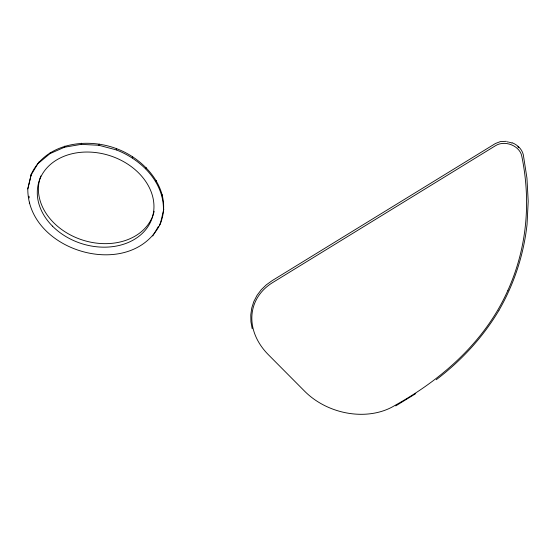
<?xml version="1.0" encoding="UTF-8"?>
<svg xmlns="http://www.w3.org/2000/svg" width="556" height="556" viewBox="0 0 556 556"><rect width="100%" height="100%" fill="white"/><g stroke="black" fill="none" stroke-linecap="round" stroke-linejoin="round"><path stroke-width="0.83" d="M27.8 188.922L31.324 174.056C46.023 142.76 87.181 137.436 116.67 148.723C145.623 159.44 172.867 190.458 160.67 222.817L160.295 223.985C130.82 281.739 27.522 251.646 27.8 188.922L31.324 174.056M160.295 223.985L163.818 209.119M30.948 175.223L38.878 162.018M29.273 203.343L29.649 202.175M38.503 163.186L49.95 153.637L50.325 152.469M49.95 153.637L64.51 147.215L64.885 146.047M64.51 147.215L81.19 144.365L81.565 143.198M81.19 144.365L98.857 145.276L99.225 144.108M163.443 210.286C164.055 182.014 141.21 159.516 116.301 149.898L116.67 148.723M132.335 157.897L132.703 156.729M145.867 168.746L146.242 167.578M155.972 181.694L156.347 180.526M161.97 195.865L162.345 194.697M152.74 236.022L158.446 226.355M499.017 310.234C514.147 283.928 523.724 254.627 527.046 224.464L528.2 201.314L526.949 178.108L523.307 154.763C522.056 149.112 517.379 144.831 512.145 142.725M159.336 224.937L160.67 222.817M498.913 310.429C482.837 337.409 461.216 360.768 436.231 379.72M395.74 405.901L415.742 393.62M506.335 141.307L500.442 141.578L495.438 143.504L272.287 280.558L266.248 284.887L261.181 289.815L257.053 295.333L253.821 301.554L251.764 307.982L250.777 314.918L250.93 321.813L252.195 328.756M98.857 145.276L116.301 149.898M29.037 196.24L29.211 197.936M151.99 217.778A59.436 46.19 17.7 0 1 79.015 238.816A59.436 46.19 17.7 0 1 40.859 175.946M154.151 211.287A59.436 46.19 17.7 0 1 152.309 217.042M507.155 141.843A15.915 12.371 17.7 0 1 508.552 142.079M509.24 142.232A15.915 12.371 17.7 0 1 511.937 143.094M517.81 146.728A15.915 12.371 17.7 0 1 518.755 147.667M507.934 290.274C485.471 340.891 442.562 379.011 394.857 405.477A65.024 50.533 17.7 0 1 304.702 391.278L268.423 354.763A65.024 50.533 17.7 0 1 272.718 282.538L495.799 145.526A15.915 12.371 17.7 0 1 511.395 144.796A15.915 12.371 17.7 0 1 521.709 155.819A347.813 270.306 17.7 0 1 507.934 290.274M52.452 226.118A59.436 46.19 17.7 0 0 151.19 220.551A59.436 46.19 17.7 0 0 83.226 152.142A59.436 46.19 17.7 0 0 52.452 226.118"/></g></svg>
